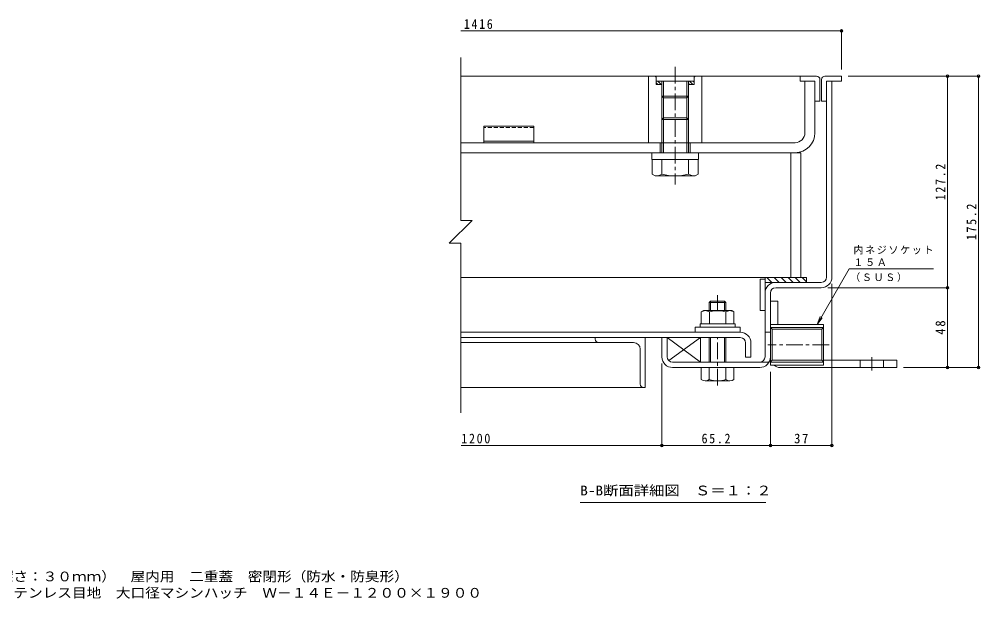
# Model space of a CAD drawing. Units: millimetres on the paper, enlarged 10 times, with parts at other scales. Extents: x -2686 to 2781, y -1962 to 1908.
# Drawn here: x -174 to 2712, y -1962 to -220 of the extents above; entities that cross this region are included whole.
import ezdxf
from ezdxf.enums import TextEntityAlignment as Align

# ---------------------------------------------------------------- set-up
doc = ezdxf.new("R2010")
doc.units = ezdxf.units.MM
doc.header["$LTSCALE"] = 10
doc.header["$PDMODE"] = 32
doc.header["$PDSIZE"] = 8
doc.linetypes.add('CHAIN1', pattern=[8, 5, -1, 1, -1])
doc.linetypes.add('DASHED1', pattern=[1.8, 1.2, -0.6])
for name, color, linetype, lineweight in [('D-1', 2, 'Continuous', 9), ('D-2', 3, 'Continuous', 9), ('D-3', 4, 'Continuous', 9), ('D-5', 7, 'Continuous', 9), ('D-6', 6, 'Continuous', 9), ('D-7', 5, 'Continuous', 5), ('D-8', 5, 'Continuous', 5), ('D-9', 134, 'Continuous', 5), ('D-A', 3, 'Continuous', 9), ('D-B', 6, 'Continuous', 9), ('D-C', 2, 'Continuous', 9), ('D-E', 3, 'Continuous', 9), ('D-F', 7, 'Continuous', 9), ('F-5_F-5ﾚｲﾔ', 7, 'Continuous', 9)]:
    doc.layers.add(name, color=color, linetype=linetype, lineweight=lineweight)
doc.styles.add('ＭＳ ゴシック', font='')
doc.styles.get('ＭＳ ゴシック').set_extended_font_data('MS Gothic')

msp = doc.modelspace()

# ---------------------------------------------------------------- linework, layer by layer
at = {"layer": 'D-1'}
for p, q in [((2251.47, -994.86), (2251.47, -405.86)), ((2251.47, -405.86), (2267.47, -405.86)), ((2267.47, -994.86), (2267.47, -405.86)), ((2235.47, -1010.86), (2098.47, -1010.86)), ((2098.47, -1026.86), (2235.47, -1026.86)), ((2066.47, -1234.86), (2066.47, -1042.86)), ((2082.47, -1042.86), (2082.47, -1234.86)), ((2242.47, -1136.98), (2082.47, -1136.98)), ((2082.47, -1136.98), (2082.47, -1259.98)), ((2236.66, -1151.9), (2088.28, -1151.9)), ((2088.28, -1245.06), (2088.28, -1151.9)), ((2242.47, -1146.09), (2236.66, -1151.9)), ((2236.66, -1151.9), (2236.66, -1245.06)), ((2242.47, -1136.98), (2242.47, -1259.98)), ((1772.47, -1234.86), (1772.47, -1176.86)), ((2082.47, -1160.86), (2066.47, -1160.86)), ((2078.18, -1250.86), (1788.47, -1250.86)), ((1788.47, -1266.86), (1898.97, -1266.86)), ((1948.97, -1266.86), (2050.47, -1266.86)), ((2082.47, -1250.87), (2088.28, -1245.06)), ((2242.47, -1250.87), (2082.47, -1250.87)), ((2242.47, -1259.98), (2082.47, -1259.98)), ((2236.66, -1245.06), (2088.28, -1245.06)), ((2242.47, -1250.87), (2236.66, -1245.06))]:
    msp.add_line(p, q, dxfattribs=at)
for points in [[(2242.47, -1146.09), (2082.47, -1146.09), (2088.28, -1151.9)], [(1756.47, -1234.86), (1756.47, -1176.86), (1772.47, -1176.86)]]:
    msp.add_lwpolyline(points, dxfattribs=at)
for centre, radius, start, end in [((2235.47, -994.86), 16, 270, 0), ((2235.47, -994.86), 32, 270, 0), ((2098.47, -1042.86), 32, 90, 180), ((2098.47, -1042.86), 16, 90, 180), ((1788.47, -1234.86), 32, 180, 270), ((1788.47, -1234.86), 16, 180, 270), ((2050.47, -1234.86), 32, 270, 0), ((2050.47, -1234.86), 16, 270, 0)]:
    msp.add_arc(centre, radius, start, end, dxfattribs=at)
at = {"layer": 'D-2'}
for p, q in [((1751.47, -590.86), (1751.47, -620.86)), ((1841.47, -590.86), (1841.47, -620.86))]:
    msp.add_line(p, q, dxfattribs=at)
at = {"layer": 'D-3'}
for p, q in [((2171.47, -390.86), (1152.21, -390.86)), ((2231.47, -400.86), (2231.47, -465.86)), ((2236.47, -400.86), (2236.47, -465.86)), ((2246.47, -390.86), (2296.47, -390.86)), ((2296.47, -390.86), (2296.47, -405.86)), ((2171.47, -405.86), (2216.47, -405.86)), ((2216.47, -405.86), (2216.47, -465.86)), ((2296.47, -405.86), (2251.47, -405.86)), ((2251.47, -405.86), (2251.47, -465.86)), ((2216.47, -465.86), (2231.47, -465.86)), ((2251.47, -465.86), (2236.47, -465.86)), ((1221.47, -540.86), (1221.47, -590.86)), ((1371.47, -540.86), (1221.47, -540.86)), ((1371.47, -585.86), (1221.47, -585.86))]:
    msp.add_line(p, q, dxfattribs=at)
at = {"layer": 'D-3', "linetype": 'DASHED1'}
msp.add_line((1371.47, -545.19), (1221.47, -545.19), dxfattribs=at)
at = {"layer": 'D-3'}
for points in [[(2221.47, -390.86), (2171.47, -390.86), (2171.47, -405.86)], [(1371.47, -540.86), (1371.47, -590.86), (1221.47, -590.86)]]:
    msp.add_lwpolyline(points, dxfattribs=at)
for centre, start, end in [((2221.47, -400.86), 0, 90), ((2246.47, -400.86), 90, 180)]:
    msp.add_arc(centre, 10, start, end, dxfattribs=at)
at = {"layer": 'D-5'}
for p, q in [((2222.86, -1136.98), (2319.37, -969.82)), ((2319.37, -969.82), (2572.11, -969.82)), ((2222.86, -1136.98), (2232.43, -1113.88)), ((2222.86, -1136.98), (2238.08, -1117.14)), ((2068.64, -1672.55), (1511.14, -1672.55))]:
    msp.add_line(p, q, dxfattribs=at)
at = {"layer": 'D-6'}
for p, q in [((2051.47, -1000.86), (2066.47, -1000.86)), ((2051.47, -1000.86), (2051.47, -1095.86)), ((2066.47, -995.86), (2066.47, -1095.86)), ((2087.16, -1010.86), (2072.16, -995.86)), ((2108.37, -1010.86), (2093.37, -995.86)), ((2129.59, -1010.86), (2114.59, -995.86)), ((2150.8, -1010.86), (2135.8, -995.86)), ((2172.01, -1010.86), (2157.01, -995.86)), ((2191.47, -1009.1), (2178.23, -995.86)), ((2191.47, -1010.86), (2066.47, -1010.86)), ((2051.47, -1095.86), (2066.47, -1095.86)), ((1772.47, -1176.86), (1772.47, -1234.86)), ((1776.99, -1246.01), (1872.47, -1176.86)), ((1788.47, -1250.86), (1872.47, -1250.86))]:
    msp.add_line(p, q, dxfattribs=at)
msp.add_lwpolyline([(2191.47, -1010.86), (2191.47, -995.86), (2066.47, -995.86)], dxfattribs=at)
msp.add_lwpolyline([(1872.47, -1250.86), (1872.47, -1176.86), (1772.47, -1176.86)], close=True, dxfattribs=at)
at = {"layer": 'D-7'}
for p, q in [((1903.03, -1066.86), (1898.97, -1070.92)), ((1944.91, -1066.86), (1903.03, -1066.86)), ((1903.03, -1094.36), (1903.03, -1066.86)), ((1944.91, -1066.86), (1948.97, -1070.92)), ((1944.91, -1094.36), (1944.91, -1066.86)), ((1948.97, -1070.92), (1898.97, -1070.92)), ((1898.97, -1094.36), (1898.97, -1070.92)), ((1948.97, -1070.92), (1948.97, -1094.36)), ((1948.97, -1070.92), (1948.97, -1094.36)), ((1898.97, -1250.86), (1898.97, -1176.86)), ((1903.03, -1250.86), (1903.03, -1176.86)), ((1944.91, -1250.86), (1944.91, -1176.86)), ((1948.97, -1176.86), (1948.97, -1250.86)), ((1874.97, -1302.39), (1874.97, -1266.86)), ((1972.97, -1266.86), (1874.97, -1266.86)), ((1898.97, -1302.39), (1898.97, -1266.86)), ((1948.97, -1266.86), (1948.97, -1302.39)), ((1972.97, -1302.39), (1972.97, -1266.86)), ((1960.97, -1306.86), (1886.97, -1306.86))]:
    msp.add_line(p, q, dxfattribs=at)
at = {"layer": 'D-7', "linetype": 'CHAIN1'}
for p, q in [((1923.97, -1094.36), (1923.97, -1049.2)), ((1923.97, -1321.25), (1923.97, -1176.86))]:
    msp.add_line(p, q, dxfattribs=at)
at = {"layer": 'D-7', "color": 2, "lineweight": 9}
for p, q in [((1874.9, -1099.66), (1881.47, -1095.86)), ((1966.47, -1095.86), (1881.47, -1095.86)), ((1874.9, -1099.66), (1874.9, -1135.86)), ((1899.43, -1099.66), (1899.43, -1135.86)), ((1948.51, -1099.66), (1948.51, -1135.86))]:
    msp.add_line(p, q, dxfattribs=at)
at = {"layer": 'D-7', "color": 134}
for p, q in [((1856.47, -1145.86), (1856.47, -1160.86)), ((1856.47, -1145.86), (1991.47, -1145.86)), ((1991.47, -1145.86), (1991.47, -1160.86)), ((1856.47, -1160.86), (1991.47, -1160.86))]:
    msp.add_line(p, q, dxfattribs=at)
at = {"layer": 'D-7', "color": 6, "lineweight": 9}
for p, q in [((1871.47, -1135.86), (1871.47, -1145.86)), ((1871.47, -1145.86), (1976.47, -1145.86))]:
    msp.add_line(p, q, dxfattribs=at)
at = {"layer": 'D-7', "color": 2, "lineweight": 9}
msp.add_lwpolyline([(1966.47, -1095.86), (1973.05, -1099.66), (1973.05, -1135.86), (1874.9, -1135.86)], dxfattribs=at)
at = {"layer": 'D-7', "color": 6, "lineweight": 9}
msp.add_lwpolyline([(1871.47, -1135.86), (1976.47, -1135.86), (1976.47, -1145.86)], dxfattribs=at)
at = {"layer": 'D-7', "color": 2, "lineweight": 9}
for centre, radius, start, end in [((1889.38, -1124.74), 28.97, 94.38438, 120), ((1886.4, -1120.06), 24.21, 57.42749, 88.18784), ((1923.97, -1177.07), 81.2, 72.41188, 107.5881), ((1961.54, -1120.06), 24.21, 91.81215, 122.57249), ((1958.56, -1124.74), 28.97, 59.99998, 85.6156)]:
    msp.add_arc(centre, radius, start, end, dxfattribs=at)
at = {"layer": 'D-7'}
for centre, radius, start, end in [((1886.97, -1288.53), 18.33, 229.1022, 310.89809), ((1923.97, -1234.78), 72.08, 249.70546, 290.29454), ((1960.97, -1288.53), 18.33, 229.10191, 310.8978)]:
    msp.add_arc(centre, radius, start, end, dxfattribs=at)
at = {"layer": 'D-8'}
for p, q in [((2143.97, -620.86), (2173.97, -620.86)), ((2143.97, -620.86), (2143.97, -995.86)), ((2173.97, -620.86), (2173.97, -995.86)), ((2143.97, -995.86), (2173.97, -995.86))]:
    msp.add_line(p, q, dxfattribs=at)
at = {"layer": 'D-9'}
for p, q in [((1726.97, -640.86), (1726.97, -685.23)), ((1756.47, -685.37), (1756.47, -640.86)), ((1836.47, -685.37), (1836.47, -640.86)), ((1865.97, -640.86), (1865.97, -685.37)), ((1736.51, -690.74), (1726.97, -685.23)), ((1856.47, -690.86), (1736.72, -690.86)), ((1856.47, -690.86), (1865.97, -685.37))]:
    msp.add_line(p, q, dxfattribs=at)
for centre, radius, start, end in [((1737.76, -656.35), 34.53, 267.86055, 302.81094), ((1796.47, -542.26), 148.6, 254.38446, 285.61554), ((1855.18, -656.35), 34.53, 237.18906, 272.13945)]:
    msp.add_arc(centre, radius, start, end, dxfattribs=at)
at = {"layer": 'D-A'}
for p, q in [((1991.97, -1160.86), (1152.92, -1160.86)), ((1152.92, -1176.86), (1991.97, -1176.86)), ((2007.97, -1192.86), (2007.97, -1235.86)), ((2023.97, -1192.86), (2023.97, -1235.86)), ((2007.97, -1235.86), (2023.97, -1235.86))]:
    msp.add_line(p, q, dxfattribs=at)
for radius in [32, 16]:
    msp.add_arc((1991.97, -1192.86), radius, 0, 90, dxfattribs=at)
at = {"layer": 'D-B'}
for p, q in [((1556.47, -1176.86), (1152.92, -1176.86)), ((1556.47, -1176.86), (1706.47, -1176.86)), ((1556.47, -1181.86), (1556.47, -1176.86)), ((1706.47, -1176.86), (1706.47, -1326.86)), ((1566.47, -1191.86), (1152.92, -1191.86)), ((1566.47, -1191.86), (1671.47, -1191.86)), ((1691.47, -1316.86), (1691.47, -1211.86)), ((1701.47, -1326.86), (1152.92, -1326.86)), ((1701.47, -1326.86), (1706.47, -1326.86))]:
    msp.add_line(p, q, dxfattribs=at)
for centre, radius, start, end in [((1566.47, -1181.86), 10, 180, 270), ((1671.47, -1211.86), 20, 0, 90), ((1701.47, -1316.86), 10, 180, 270)]:
    msp.add_arc(centre, radius, start, end, dxfattribs=at)
at = {"layer": 'D-C', "linetype": 'CHAIN1'}
msp.add_line((1796.47, -363.18), (1796.47, -716.49), dxfattribs=at)
at = {"layer": 'D-C'}
for p, q in [((1716.47, -390.86), (1736.47, -390.86)), ((1716.47, -590.86), (1716.47, -390.86)), ((1738.97, -393.36), (1736.47, -390.86)), ((1738.97, -415.86), (1738.97, -390.86)), ((1853.97, -390.86), (1738.97, -390.86)), ((1856.47, -390.86), (1853.97, -393.36)), ((1853.97, -415.86), (1853.97, -390.86)), ((1876.47, -390.86), (1856.47, -390.86)), ((1876.47, -590.86), (1876.47, -390.86)), ((1853.97, -405.86), (1738.97, -405.86)), ((1743.87, -415.86), (1738.97, -410.96)), ((1756.47, -415.86), (1738.97, -415.86)), ((1754.48, -415.86), (1744.48, -405.86)), ((1756.47, -407.25), (1755.08, -405.86)), ((1756.47, -620.86), (1756.47, -405.86)), ((1761.47, -620.86), (1761.47, -405.86)), ((1831.47, -620.86), (1831.47, -405.86)), ((1836.47, -432.08), (1836.47, -405.86)), ((1839.33, -415.86), (1836.47, -413)), ((1853.97, -415.86), (1836.47, -415.86)), ((1836.47, -620.86), (1836.47, -432.08)), ((1849.94, -415.86), (1839.94, -405.86)), ((1853.97, -409.29), (1850.54, -405.86)), ((1836.47, -450.86), (1756.47, -450.86)), ((1836.47, -450.59), (1831.47, -455.86)), ((1761.47, -515.86), (1756.47, -520.86)), ((1831.47, -515.86), (1761.47, -515.86)), ((1836.47, -520.86), (1831.47, -515.86)), ((1836.47, -520.86), (1756.47, -520.86)), ((1716.47, -590.86), (1761.47, -590.86)), ((1876.47, -590.86), (1831.47, -590.86))]:
    msp.add_line(p, q, dxfattribs=at)
at = {"layer": 'D-C', "color": 134, "lineweight": 5}
for p, q in [((1726.47, -620.86), (1866.47, -620.86)), ((1866.47, -620.86), (1866.47, -640.86))]:
    msp.add_line(p, q, dxfattribs=at)
at = {"layer": 'D-C'}
msp.add_lwpolyline([(1831.47, -455.86), (1761.47, -455.86), (1756.47, -450.86)], dxfattribs=at)
at = {"layer": 'D-C', "color": 134, "lineweight": 5}
msp.add_lwpolyline([(1726.47, -620.86), (1726.47, -640.86), (1866.47, -640.86)], dxfattribs=at)
at = {"layer": 'D-E', "color": 2}
for p, q in [((2143.97, -620.86), (1152.27, -620.86)), ((2143.97, -995.86), (2143.97, -620.86)), ((2143.97, -995.86), (1152.92, -995.86))]:
    msp.add_line(p, q, dxfattribs=at)
at = {"layer": 'D-E'}
for p, q in [((2082.47, -1066.86), (2082.47, -1234.86)), ((2082.47, -1066.86), (2104.97, -1066.86)), ((2104.97, -1136.98), (2104.97, -1066.86)), ((2462.47, -1266.86), (2112.47, -1266.86)), ((2242.47, -1244.36), (2462.47, -1244.36)), ((2352.47, -1266.86), (2352.47, -1244.36)), ((2422.47, -1266.86), (2422.47, -1244.36)), ((2462.47, -1244.36), (2462.47, -1266.86))]:
    msp.add_line(p, q, dxfattribs=at)
at = {"layer": 'D-E', "linetype": 'CHAIN1'}
msp.add_line((2387.47, -1275.6), (2387.47, -1236.15), dxfattribs=at)
at = {"layer": 'D-E'}
msp.add_arc((2112.47, -1236.86), 30, 230.3984, 270, dxfattribs=at)
at = {"layer": 'D-F'}
for p, q in [((2296.47, -254.97), (1152.21, -254.97)), ((2296.47, -251.97), (2296.47, -370.86)), ((1152.21, -335.1), (1152.21, -824.45)), ((2710.65, -390.86), (2316.47, -390.86)), ((2614.31, -390.86), (2614.31, -1026.86)), ((2707.65, -390.86), (2707.65, -1266.86)), ((1186.62, -824.45), (1117.8, -893.27)), ((1152.21, -824.45), (1186.62, -824.45)), ((1152.21, -893.27), (1117.8, -893.27)), ((1152.21, -893.27), (1152.21, -1403.4)), ((2617.31, -1026.86), (2255.47, -1026.86)), ((2267.47, -1504.2), (2267.47, -1014.86)), ((2614.31, -1026.86), (2614.31, -1266.86)), ((1756.47, -1504.2), (1756.47, -1254.86)), ((2710.65, -1266.86), (2482.47, -1266.86)), ((2082.47, -1504.2), (2082.47, -1279.98)), ((1756.47, -1501.2), (1152.92, -1501.2)), ((2082.47, -1501.2), (1756.47, -1501.2)), ((2267.47, -1501.2), (2082.47, -1501.2))]:
    msp.add_line(p, q, dxfattribs=at)
at = {"layer": 'D-F', "color": 3}
for p, q in [((2186.47, -560.86), (2186.47, -405.86)), ((2216.47, -405.86), (2186.47, -405.86)), ((2216.47, -560.86), (2216.47, -405.86)), ((2156.47, -590.86), (1152.21, -590.86)), ((1152.27, -620.86), (2156.47, -620.86))]:
    msp.add_line(p, q, dxfattribs=at)
at = {"layer": 'D-F', "linetype": 'CHAIN1'}
msp.add_line((2259.48, -1198.48), (2075.11, -1198.48), dxfattribs=at)
at = {"layer": 'D-F', "color": 3}
for radius in [30, 60]:
    msp.add_arc((2156.47, -560.86), radius, 270, 0, dxfattribs=at)
at = {"layer": 'D-F'}
for p in [(2296.47, -254.97), (2614.31, -390.86), (2707.65, -390.86), (2614.31, -1026.86), (2614.31, -1266.86), (2707.65, -1266.86), (1756.47, -1501.2), (2082.47, -1501.2), (2267.47, -1501.2)]:
    msp.add_point(p, dxfattribs=at)

# ---------------------------------------------------------------- texts
at = {"layer": 'D-5', "color": 2, "style": 'ＭＳ ゴシック', "width": 1.15}
msp.add_text('B-B断面詳細図\u3000Ｓ＝１：２', height=29.33, dxfattribs=at).set_placement((1511.14, -1660.05), align=Align.BOTTOM_LEFT)
at = {"layer": 'D-5', "char_height": 21.99, "attachment_point": 7, "style": 'ＭＳ ゴシック'}
for s, insert in [('\\T1.17;内ネジソケット', (2332.11, -926.98)), ('\\T1.17;１５Ａ', (2332.11, -961.81)), ('\\T1.17;（ＳＵＳ）', (2322.45, -1009.67))]:
    msp.add_mtext(s, dxfattribs=dict(at, insert=insert))
at = {"layer": 'D-F', "color": 2, "char_height": 29.33, "attachment_point": 7, "style": 'ＭＳ ゴシック'}
for s, insert in [('\\T1.28;\\W0.9;1416', (1161.47, -248.97)), ('\\T1.28;\\W0.9;1200', (1154.04, -1495.2)), ('\\T1.28;\\W0.9;65.2', (1875.72, -1495.2)), ('\\T1.27;\\W0.95;37', (2153.72, -1495.2))]:
    msp.add_mtext(s, dxfattribs=dict(at, insert=insert))
at = {"layer": 'D-F', "color": 2, "char_height": 29.33, "attachment_point": 7, "rotation": 90, "style": 'ＭＳ ゴシック'}
for s, insert in [('\\T1.28;\\W0.9;127.2', (2608.31, -763.86)), ('\\T1.28;\\W0.9;175.2', (2701.65, -883.86)), ('\\T1.27;\\W0.95;48', (2608.31, -1168.11))]:
    msp.add_mtext(s, dxfattribs=dict(at, insert=insert))
at = {"layer": 'F-5_F-5ﾚｲﾔ', "color": 2, "style": 'ＭＳ ゴシック', "width": 1.1}
for s, p in [('充填用（充填深さ：３０ｍｍ）\u3000屋内用\u3000二重蓋\u3000密閉形（防水・防臭形）', (-500.11, -1918.5)), ('スチール製\u3000ステンレス目地\u3000大口径マシンハッチ\u3000Ｗ－１４Ｅ－１２００×１９００', (-500.11, -1967.71))]:
    msp.add_text(s, height=29.33, dxfattribs=at).set_placement(p, align=Align.BOTTOM_LEFT)

doc.saveas('drawing.dxf')
